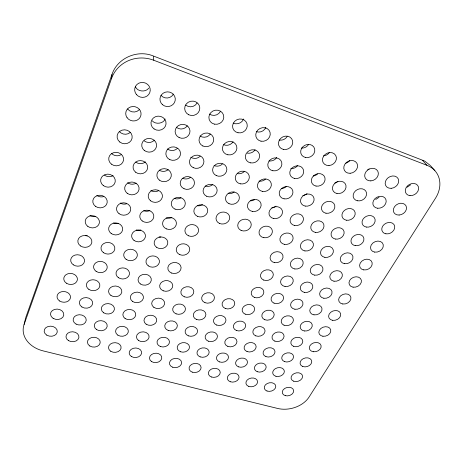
<?xml version="1.0" encoding="UTF-8"?>
<svg xmlns="http://www.w3.org/2000/svg" width="463" height="463" viewBox="0 0 463 463"><rect width="100%" height="100%" fill="white"/><g stroke="black" fill="none" stroke-linecap="round" stroke-linejoin="round"><path stroke-width="0.69" d="M422.69 160.441L426.874 165.268A29.493 23.636 -32.3 0 1 435.469 198.268L309.11 396.988A24.128 17.513 -13.7 0 1 277.621 408.447L43.25 350.919A27.456 21.072 4.5 0 1 24.099 324.465L111.525 78.507L111.994 74.502M24.099 324.465L25.685 317.786M25.864 317.219L112.081 74.178C117.567 57.875 137.604 49.408 153.334 55.982L424.34 160.927M165.088 118.979C163.584 123.662 155.423 124.836 152.211 120.756M148.716 88.161C145.932 92.432 137.407 91.796 135.428 86.766M379.052 197.255L375.684 199.524M410.548 184.876L407.046 187.202M202.586 204.762L199.275 205.821L197.545 205.798M250.662 200.786L251.021 200.803A6.742 5.903 -17.6 0 0 254.343 199.784M111.525 78.507A32.578 31.119 14.9 0 1 153.757 60.248L426.874 165.268M424.826 161.159L430.196 165.395M430.596 165.783L434.873 170.662M153.531 56.515L153.757 60.248M210.3 134.073A7.148 6.673 -12.8 0 1 199.97 135.977M187.359 125.791A7.229 6.806 -5.4 0 1 176.438 127.342M317.537 173.955A6.893 5.961 -27.7 0 1 313.312 175.992M369.104 168.862A6.951 5.834 -32.3 0 1 367.639 169.921M200.155 156.245A7.038 6.465 -9.1 0 1 190.733 157.212M177.485 148.316A7.119 6.586 -3 0 1 167.473 148.936M154.353 140.231A7.223 6.696 4 0 1 144.207 140.845M168.231 169.632A7.02 6.378 -1.6 0 1 159.26 170.205M337.897 181.299A6.847 5.822 -28.7 0 1 334.83 183.047M297.576 165.592A6.933 6.1 -26.3 0 1 290.781 168.578M276.729 157.461A6.98 6.239 -24.4 0 1 268.991 160.892M255.136 149.659A7.032 6.384 -21.8 0 1 247.352 153.131M233.097 141.695A7.084 6.528 -18.1 0 1 223.571 144.664M173.399 94.111A7.437 7.165 3.6 0 1 160.962 95.326M113.094 175.599A7.136 6.36 8.5 0 1 104.464 175.136M87.264 235.58A6.841 5.782 6.6 0 1 85.487 235.511M95.685 216.36A6.939 5.967 7.1 0 1 89.915 215.451M349.762 160.482A6.991 5.967 -31.8 0 1 345.82 163.161M308.566 144.514A7.072 6.262 -30.2 0 1 301.309 148.067M244.157 171.628A6.91 6.204 -17.8 0 1 237.588 173.66M145.37 161.888A7.119 6.482 3.9 0 1 135.792 162.108M276.023 206.157A6.69 5.782 -19.9 0 1 271.781 207.806M307.015 193.603A6.76 5.811 -24.5 0 1 302.86 195.589M139.282 109.679A7.454 7.026 13.4 0 1 127.539 108.892M130.311 132.401A7.344 6.795 11 0 1 119.159 131.255M234.156 191.971A6.8 6.025 -14.7 0 1 228.12 193.575M212.61 184.668A6.864 6.146 -11.1 0 1 205.393 186.004M190.64 177.225A6.933 6.268 -6.7 0 1 182.798 178.359M329.54 152.339A7.032 6.112 -31.1 0 1 323.492 155.863M149.954 210.491A6.829 5.984 -0.1 0 1 143.68 210.682M126.526 203.818A6.922 6.077 3.8 0 1 120.212 203.031M287.17 136.539A7.119 6.413 -28.9 0 1 279.293 140.052M265.872 127.313A7.165 6.563 -26.9 0 1 256.271 131.631M121.086 154.7A7.234 6.575 9.5 0 1 111.438 153.369M140.856 229.972A6.737 5.799 0.3 0 1 136.272 229.949M118.21 223.305A6.829 5.886 3.7 0 1 113.568 222.934M103.741 196.578A7.032 6.158 7.7 0 1 96.831 195.438M160.84 236.969A6.65 5.712 -3 0 1 159.116 236.9M220.319 111.606A7.269 6.881 -18.8 0 1 209.502 114.06M197.105 102.948A7.339 7.032 -10 0 1 185.692 105.049M243.579 118.985A7.217 6.725 -23.9 0 1 233.375 123.129M136.139 183.163A7.02 6.274 3.9 0 1 127.638 182.717M180.894 197.846A6.835 6.071 -5 0 1 174.105 198.303M158.74 190.577A6.922 6.175 -0.7 0 1 150.828 190.484M286.47 186.421A6.806 5.938 -22.8 0 1 281.712 188.493M265.519 179.094A6.858 6.071 -20.7 0 1 259.002 181.102M222.373 164.012A6.968 6.337 -14 0 1 214.068 165.546M171.86 217.465A6.742 5.886 -3.8 0 1 166.2 217.859M275.965 376.303A5.915 4.387 -13.5 0 0 284.357 371.123A5.915 4.387 -13.5 0 0 275.259 368.698A5.915 4.387 -13.5 0 0 275.965 376.303M285.411 395.686A5.793 4.202 -13.7 0 0 293.658 390.685A5.793 4.202 -13.7 0 0 284.791 388.393A5.793 4.202 -13.7 0 0 285.411 395.686M46.775 335.137A6.586 5.052 4.5 0 0 57.256 332.035A6.586 5.052 4.5 0 0 48.14 326.479A6.586 5.052 4.5 0 0 46.775 335.137M410.004 195.623A7.078 5.672 -32.3 0 0 418.488 187.017A7.078 5.672 -32.3 0 0 407.376 185.999A7.078 5.672 -32.3 0 0 410.004 195.623M136.469 94.568A7.813 7.466 14.8 0 0 149.769 92.646A7.813 7.466 14.8 0 0 141.128 82.495A7.813 7.466 14.8 0 0 136.469 94.568M377.733 208.252A6.968 5.666 -29.5 0 0 385.98 199.767A6.968 5.666 -29.5 0 0 374.839 198.789A6.968 5.666 -29.5 0 0 377.733 208.252M154.086 128.934A7.558 7.09 2.4 0 0 166.038 123.98A7.558 7.09 2.4 0 0 155.435 116.722A7.558 7.09 2.4 0 0 154.086 128.934M76.14 324.129A6.575 5.145 2.8 0 0 86.245 320.217A6.575 5.145 2.8 0 0 76.65 315.239A6.575 5.145 2.8 0 0 76.14 324.129M179.117 137.569A7.454 6.974 -5.9 0 0 189.998 130.931A7.454 6.974 -5.9 0 0 178.544 125.502A7.454 6.974 -5.9 0 0 179.117 137.569M316.038 186.074A7.095 6.083 -27.1 0 0 324.962 177.856A7.095 6.083 -27.1 0 0 313.619 175.737A7.095 6.083 -27.1 0 0 316.038 186.074M370.846 180.888A7.159 5.95 -31.6 0 0 377.756 171.09A7.159 5.95 -31.6 0 0 365.955 171.814A7.159 5.95 -31.6 0 0 370.846 180.888M304.926 250.94A6.673 5.487 -20.6 0 0 313.312 243.492A6.673 5.487 -20.6 0 0 302.536 241.721A6.673 5.487 -20.6 0 0 304.926 250.94M344.472 263.69A6.58 5.255 -23.1 0 0 352.904 256.444A6.58 5.255 -23.1 0 0 342.464 254.754A6.58 5.255 -23.1 0 0 344.472 263.69M274.709 262.689A6.609 5.452 -17 0 0 282.899 255.344A6.609 5.452 -17 0 0 272.076 253.626A6.609 5.452 -17 0 0 274.709 262.689M103.313 185.565A7.356 6.505 7.6 0 0 115.2 181.918A7.356 6.505 7.6 0 0 105.361 174.487A7.356 6.505 7.6 0 0 103.313 185.565M219.514 223.45A6.893 5.967 -12.2 0 0 229.706 217.587A6.893 5.967 -12.2 0 0 219.34 213.067A6.893 5.967 -12.2 0 0 219.514 223.45M160.447 346.555A6.251 4.85 -4.7 0 0 169.475 341.625A6.251 4.85 -4.7 0 0 159.804 338.181A6.251 4.85 -4.7 0 0 160.447 346.555M350.121 173.289A7.2 6.094 -31.1 0 0 356.95 163.341A7.2 6.094 -31.1 0 0 344.999 164.058A7.2 6.094 -31.1 0 0 350.121 173.289M391.166 188.331A7.119 5.805 -32 0 0 398.151 178.689A7.119 5.805 -32 0 0 386.495 179.412A7.119 5.805 -32 0 0 391.166 188.331M305.574 157.507A7.292 6.395 -29.4 0 0 314.672 148.912A7.292 6.395 -29.4 0 0 302.993 146.632A7.292 6.395 -29.4 0 0 305.574 157.507M262.492 191.422A7.061 6.198 -20.2 0 0 271.162 183.192A7.061 6.198 -20.2 0 0 259.569 181.085A7.061 6.198 -20.2 0 0 262.492 191.422M240.471 183.857A7.119 6.337 -17.5 0 0 249.106 175.5A7.119 6.337 -17.5 0 0 237.311 173.347A7.119 6.337 -17.5 0 0 240.471 183.857M216.262 175.587A7.182 6.476 -13.9 0 0 226.87 169.325A7.182 6.476 -13.9 0 0 216.059 164.324A7.182 6.476 -13.9 0 0 216.262 175.587M374.631 252.103A6.661 5.272 -25.9 0 0 383.26 244.765A6.661 5.272 -25.9 0 0 372.871 243.023A6.661 5.272 -25.9 0 0 374.631 252.103M315.297 232.362A6.789 5.637 -22.9 0 0 323.868 224.705A6.789 5.637 -22.9 0 0 312.965 222.848A6.789 5.637 -22.9 0 0 315.297 232.362M355.225 245.645A6.702 5.388 -25.1 0 0 363.837 238.208A6.702 5.388 -25.1 0 0 353.281 236.425A6.702 5.388 -25.1 0 0 355.225 245.645M202.852 145.984A7.373 6.829 -12.7 0 0 213.698 139.444A7.373 6.829 -12.7 0 0 202.516 134.131A7.373 6.829 -12.7 0 0 202.852 145.984M206.741 196.289A7.067 6.274 -11.1 0 0 217.153 190.189A7.067 6.274 -11.1 0 0 206.446 185.391A7.067 6.274 -11.1 0 0 206.741 196.289M184.031 188.736A7.148 6.401 -6.9 0 0 194.472 182.544A7.148 6.401 -6.9 0 0 183.527 177.653A7.148 6.401 -6.9 0 0 184.031 188.736M159.301 180.078A7.234 6.517 -2.1 0 0 171.188 176.444A7.234 6.517 -2.1 0 0 161.83 169.007A7.234 6.517 -2.1 0 0 159.301 180.078M399.135 215.04A6.928 5.539 -30 0 0 406.005 205.815A6.928 5.539 -30 0 0 394.644 206.562A6.928 5.539 -30 0 0 399.135 215.04M336.995 193.511A7.055 5.938 -28.1 0 0 345.948 185.408A7.055 5.938 -28.1 0 0 334.795 183.342A7.055 5.938 -28.1 0 0 336.995 193.511M294.653 178.492A7.142 6.227 -25.7 0 0 303.554 170.147A7.142 6.227 -25.7 0 0 292.014 167.982A7.142 6.227 -25.7 0 0 294.653 178.492M272.84 170.754A7.194 6.378 -23.8 0 0 281.707 162.281A7.194 6.378 -23.8 0 0 269.97 160.065A7.194 6.378 -23.8 0 0 272.84 170.754M208.327 341.19A6.204 4.827 -8.8 0 0 217.46 336.265A6.204 4.827 -8.8 0 0 208.072 332.81A6.204 4.827 -8.8 0 0 208.327 341.19M250.576 162.86A7.246 6.528 -21.3 0 0 259.407 154.254A7.246 6.528 -21.3 0 0 247.462 151.98A7.246 6.528 -21.3 0 0 250.576 162.86M227.848 154.798A7.304 6.679 -17.7 0 0 236.645 146.059A7.304 6.679 -17.7 0 0 224.486 143.727A7.304 6.679 -17.7 0 0 227.848 154.798M135.601 172.19A7.339 6.627 3.1 0 0 147.593 168.509A7.339 6.627 3.1 0 0 137.951 160.933A7.339 6.627 3.1 0 0 135.601 172.19M192.261 372.159A6.048 4.566 -7.4 0 0 201.104 367.454A6.048 4.566 -7.4 0 0 191.885 364.242A6.048 4.566 -7.4 0 0 192.261 372.159M156.448 247.219A6.841 5.816 -3.3 0 0 167.681 243.845A6.841 5.816 -3.3 0 0 158.809 237.305A6.841 5.816 -3.3 0 0 156.448 247.219M134.033 240.424A6.933 5.915 -0.1 0 0 145.359 237.01A6.933 5.915 -0.1 0 0 136.232 230.36A6.933 5.915 -0.1 0 0 134.033 240.424M111.178 233.497A7.032 6.002 3.2 0 0 122.591 230.042A7.032 6.002 3.2 0 0 113.209 223.27A7.032 6.002 3.2 0 0 111.178 233.497M200.184 356.886A6.123 4.694 -8.1 0 0 209.172 352.071A6.123 4.694 -8.1 0 0 199.866 348.737A6.123 4.694 -8.1 0 0 200.184 356.886M294.757 225.527A6.835 5.759 -21.4 0 0 303.3 217.76A6.835 5.759 -21.4 0 0 292.222 215.856A6.835 5.759 -21.4 0 0 294.757 225.527M119.778 142.002A7.576 6.962 9.7 0 0 132.082 138.188A7.576 6.962 9.7 0 0 122.053 130.161A7.576 6.962 9.7 0 0 119.778 142.002M228.994 203.691A7.003 6.146 -14.5 0 0 239.377 197.678A7.003 6.146 -14.5 0 0 228.907 192.973A7.003 6.146 -14.5 0 0 228.994 203.691M332.694 320.338A6.222 4.769 -19.2 0 0 340.646 313.729A6.222 4.769 -19.2 0 0 330.686 312.311A6.222 4.769 -19.2 0 0 332.694 320.338M274.05 303.155A6.36 5.058 -15.4 0 0 283.599 297.993A6.36 5.058 -15.4 0 0 274.333 294.254A6.36 5.058 -15.4 0 0 274.05 303.155M313.983 314.84A6.268 4.862 -18.1 0 0 321.918 308.15A6.268 4.862 -18.1 0 0 311.807 306.697A6.268 4.862 -18.1 0 0 313.983 314.84M171.437 273.02A6.667 5.544 -5.2 0 0 181.12 267.521A6.667 5.544 -5.2 0 0 170.847 263.43A6.667 5.544 -5.2 0 0 171.437 273.02M180.489 351.764A6.187 4.775 -6.5 0 0 189.5 346.897A6.187 4.775 -6.5 0 0 180.014 343.505A6.187 4.775 -6.5 0 0 180.489 351.764M110.779 351.295A6.32 4.856 -0.9 0 0 121.04 348.292A6.32 4.856 -0.9 0 0 112.596 342.99A6.32 4.856 -0.9 0 0 110.779 351.295M103.718 312.826A6.569 5.226 0.8 0 0 114.361 309.672A6.569 5.226 0.8 0 0 105.552 303.907A6.569 5.226 0.8 0 0 103.718 312.826M81.899 306.975A6.661 5.296 2.9 0 0 92.623 303.786A6.661 5.296 2.9 0 0 83.577 297.923A6.661 5.296 2.9 0 0 81.899 306.975M117.857 335.16A6.401 5 -1.1 0 0 128.268 332.098A6.401 5 -1.1 0 0 119.755 326.618A6.401 5 -1.1 0 0 117.857 335.16M294.937 309.249A6.308 4.96 -16.8 0 0 302.848 302.466A6.308 4.96 -16.8 0 0 292.581 300.985A6.308 4.96 -16.8 0 0 294.937 309.249M238.017 132.765A7.443 6.887 -23 0 0 247.022 123.748A7.443 6.887 -23 0 0 234.706 121.294A7.443 6.887 -23 0 0 238.017 132.765M214.537 124.165A7.501 7.049 -18.1 0 0 223.502 115.003A7.501 7.049 -18.1 0 0 210.96 112.486A7.501 7.049 -18.1 0 0 214.537 124.165M188.701 114.755A7.576 7.211 -10.2 0 0 199.802 107.92A7.576 7.211 -10.2 0 0 188.221 102.259A7.576 7.211 -10.2 0 0 188.701 114.755M163.248 290.816A6.58 5.382 -4.5 0 0 172.763 285.451A6.58 5.382 -4.5 0 0 162.6 281.516A6.58 5.382 -4.5 0 0 163.248 290.816M140.335 283.935A6.661 5.469 -2.1 0 0 151.227 280.694A6.661 5.469 -2.1 0 0 142.494 274.605A6.661 5.469 -2.1 0 0 140.335 283.935M146.169 324.21A6.407 5.07 -3.4 0 0 156.656 321.125A6.407 5.07 -3.4 0 0 148.293 315.535A6.407 5.07 -3.4 0 0 146.169 324.21M125.137 318.567A6.488 5.151 -1.3 0 0 135.705 315.453A6.488 5.151 -1.3 0 0 127.117 309.776A6.488 5.151 -1.3 0 0 125.137 318.567M304.37 330.97A6.169 4.74 -16.7 0 0 312.149 324.441A6.169 4.74 -16.7 0 0 302.142 323.07A6.169 4.74 -16.7 0 0 304.37 330.97M225.29 308.485A6.378 5.105 -10.8 0 0 234.735 303.323A6.378 5.105 -10.8 0 0 225.174 299.59A6.378 5.105 -10.8 0 0 225.29 308.485M148.27 265.849A6.748 5.637 -2.6 0 0 159.33 262.538A6.748 5.637 -2.6 0 0 150.533 256.236A6.748 5.637 -2.6 0 0 148.27 265.849M126.115 259.338A6.841 5.73 0.2 0 0 137.262 255.993A6.841 5.73 0.2 0 0 128.216 249.574A6.841 5.73 0.2 0 0 126.115 259.338M103.527 252.7A6.939 5.816 3.1 0 0 114.76 249.314A6.939 5.816 3.1 0 0 105.46 242.786A6.939 5.816 3.1 0 0 103.527 252.7M166.362 228.878A6.939 6.002 -4.1 0 0 176.42 223.01A6.939 6.002 -4.1 0 0 165.708 218.501A6.939 6.002 -4.1 0 0 166.362 228.878M142.193 220.932A7.032 6.106 -0.6 0 0 153.704 217.442A7.032 6.106 -0.6 0 0 144.502 210.543A7.032 6.106 -0.6 0 0 142.193 220.932M119.066 213.698A7.13 6.204 3.2 0 0 130.664 210.173A7.13 6.204 3.2 0 0 121.196 203.141A7.13 6.204 3.2 0 0 119.066 213.698M248.793 386.426A5.886 4.346 -11.4 0 0 257.573 381.877A5.886 4.346 -11.4 0 0 248.862 378.815A5.886 4.346 -11.4 0 0 248.793 386.426M247.074 351.579A6.094 4.665 -11.9 0 0 256.161 346.77A6.094 4.665 -11.9 0 0 247.132 343.424A6.094 4.665 -11.9 0 0 247.074 351.579M284.502 361.609A5.996 4.503 -14.5 0 0 293.542 356.909A5.996 4.503 -14.5 0 0 284.849 353.668A5.996 4.503 -14.5 0 0 284.502 361.609M96.674 329.65A6.488 5.07 0.8 0 0 107.161 326.554A6.488 5.07 0.8 0 0 98.428 320.986A6.488 5.07 0.8 0 0 96.674 329.65M284.045 325.217A6.216 4.833 -15.5 0 0 293.409 320.24A6.216 4.833 -15.5 0 0 284.404 316.698A6.216 4.833 -15.5 0 0 284.045 325.217M118.43 277.69A6.748 5.55 0.5 0 0 129.403 274.414A6.748 5.55 0.5 0 0 120.438 268.222A6.748 5.55 0.5 0 0 118.43 277.69M284.589 244.383A6.719 5.602 -19.1 0 0 292.952 236.83A6.719 5.602 -19.1 0 0 281.996 235.019A6.719 5.602 -19.1 0 0 284.589 244.383M111.409 164.139A7.46 6.725 8.5 0 0 123.505 160.406A7.46 6.725 8.5 0 0 113.568 152.686A7.46 6.725 8.5 0 0 111.409 164.139M335.449 239.07A6.742 5.51 -24.1 0 0 344.044 231.523A6.742 5.51 -24.1 0 0 333.319 229.7A6.742 5.51 -24.1 0 0 335.449 239.07M254.274 297.344A6.413 5.157 -13.8 0 0 263.858 292.124A6.413 5.157 -13.8 0 0 254.401 288.316A6.413 5.157 -13.8 0 0 254.274 297.344M87.86 226.43A7.142 6.088 6.5 0 0 99.366 222.934A7.142 6.088 6.5 0 0 89.718 216.042A7.142 6.088 6.5 0 0 87.86 226.43M304.637 292.442A6.407 5.093 -18.3 0 0 312.71 285.48A6.407 5.093 -18.3 0 0 302.333 283.923A6.407 5.093 -18.3 0 0 304.637 292.442M197.51 216.354A6.962 6.083 -9 0 0 207.725 210.41A6.962 6.083 -9 0 0 197.134 205.804A6.962 6.083 -9 0 0 197.51 216.354M175.06 209.114A7.038 6.198 -5.3 0 0 185.31 203.095A7.038 6.198 -5.3 0 0 174.476 198.395A7.038 6.198 -5.3 0 0 175.06 209.114M150.614 200.826A7.13 6.308 -1.2 0 0 162.31 197.267A7.13 6.308 -1.2 0 0 153.027 190.102A7.13 6.308 -1.2 0 0 150.614 200.826M227.871 346.428A6.146 4.746 -10.4 0 0 236.981 341.567A6.146 4.746 -10.4 0 0 227.773 338.164A6.146 4.746 -10.4 0 0 227.871 346.428M184.309 296.812A6.505 5.29 -6.7 0 0 193.806 291.516A6.505 5.29 -6.7 0 0 183.846 287.656A6.505 5.29 -6.7 0 0 184.309 296.812M127.203 193.274A7.234 6.413 3.2 0 0 138.998 189.668A7.234 6.413 3.2 0 0 129.443 182.376A7.234 6.413 3.2 0 0 127.203 193.274M342.747 303.983A6.32 4.89 -20.6 0 0 350.856 297.205A6.32 4.89 -20.6 0 0 340.791 295.712A6.32 4.89 -20.6 0 0 342.747 303.983M285.058 286.51A6.459 5.197 -16.9 0 0 293.108 279.455A6.459 5.197 -16.9 0 0 282.569 277.864A6.459 5.197 -16.9 0 0 285.058 286.51M265.947 356.637A6.042 4.584 -13.2 0 0 275.016 351.88A6.042 4.584 -13.2 0 0 266.156 348.593A6.042 4.584 -13.2 0 0 265.947 356.637M302.738 366.493A5.95 4.422 -15.6 0 0 311.755 361.852A5.95 4.422 -15.6 0 0 303.224 358.663A5.95 4.422 -15.6 0 0 302.738 366.493M216.69 325.067A6.291 4.966 -9.7 0 0 225.979 320.026A6.291 4.966 -9.7 0 0 216.505 316.432A6.291 4.966 -9.7 0 0 216.69 325.067M196.596 319.516A6.349 5.052 -7.9 0 0 205.908 314.412A6.349 5.052 -7.9 0 0 196.237 310.754A6.349 5.052 -7.9 0 0 196.596 319.516M53.129 318.324A6.673 5.209 4.7 0 0 63.767 315.158A6.673 5.209 4.7 0 0 54.57 309.406A6.673 5.209 4.7 0 0 53.129 318.324M257.26 371.725A5.961 4.462 -12.3 0 0 266.179 367.078A5.961 4.462 -12.3 0 0 257.393 363.906A5.961 4.462 -12.3 0 0 257.26 371.725M293.721 381.205A5.869 4.312 -14.6 0 0 302.594 376.662A5.869 4.312 -14.6 0 0 294.127 373.589A5.869 4.312 -14.6 0 0 293.721 381.205M255.819 335.878A6.175 4.792 -12.9 0 0 265.062 330.952A6.175 4.792 -12.9 0 0 255.952 327.48A6.175 4.792 -12.9 0 0 255.819 335.878M293.6 346.312A6.083 4.618 -15.5 0 0 302.785 341.503A6.083 4.618 -15.5 0 0 294.022 338.146A6.083 4.618 -15.5 0 0 293.6 346.312M172.763 367.24A6.106 4.642 -5.9 0 0 181.623 362.483A6.106 4.642 -5.9 0 0 172.23 359.219A6.106 4.642 -5.9 0 0 172.763 367.24M176.131 313.862A6.418 5.139 -6 0 0 185.466 308.694A6.418 5.139 -6 0 0 175.604 304.972A6.418 5.139 -6 0 0 176.131 313.862M153.89 307.38A6.494 5.22 -3.9 0 0 164.533 304.232A6.494 5.22 -3.9 0 0 156.1 298.45A6.494 5.22 -3.9 0 0 153.89 307.38M313.393 351.741A6.036 4.532 -16.7 0 0 321.044 345.456A6.036 4.532 -16.7 0 0 311.286 344.177A6.036 4.532 -16.7 0 0 313.393 351.741M263.58 280.046A6.511 5.301 -15.3 0 0 273.332 274.698A6.511 5.301 -15.3 0 0 263.788 270.739A6.511 5.301 -15.3 0 0 263.58 280.046M241.096 230.406A6.829 5.845 -14.9 0 0 251.253 224.624A6.829 5.845 -14.9 0 0 241.113 220.191A6.829 5.845 -14.9 0 0 241.096 230.406M179.87 254.691A6.76 5.718 -6.2 0 0 189.726 249.053A6.76 5.718 -6.2 0 0 179.349 244.8A6.76 5.718 -6.2 0 0 179.87 254.691M204.987 302.704A6.436 5.197 -8.8 0 0 214.462 297.472A6.436 5.197 -8.8 0 0 204.704 293.675A6.436 5.197 -8.8 0 0 204.987 302.704M95.465 206.319A7.246 6.291 7 0 0 107.161 202.748A7.246 6.291 7 0 0 97.415 195.594A7.246 6.291 7 0 0 95.465 206.319M314.614 275.155A6.517 5.232 -20 0 0 322.856 268.008A6.517 5.232 -20 0 0 312.363 266.364A6.517 5.232 -20 0 0 314.614 275.155M334.02 281.22A6.47 5.122 -21.2 0 0 342.279 274.171A6.47 5.122 -21.2 0 0 331.954 272.562A6.47 5.122 -21.2 0 0 334.02 281.22M88.896 289.416A6.754 5.463 3 0 0 99.788 286.163A6.754 5.463 3 0 0 90.655 280.086A6.754 5.463 3 0 0 88.896 289.416M188.429 335.86A6.268 4.908 -7.1 0 0 197.585 330.877A6.268 4.908 -7.1 0 0 188.013 327.358A6.268 4.908 -7.1 0 0 188.429 335.86M168.179 330.432A6.332 4.989 -5.3 0 0 177.358 325.391A6.332 4.989 -5.3 0 0 167.594 321.808A6.332 4.989 -5.3 0 0 168.179 330.432M162.501 104.679A7.674 7.356 1.7 0 0 175.136 100.731A7.674 7.356 1.7 0 0 165.227 92.218A7.674 7.356 1.7 0 0 162.501 104.679M66.406 283.2A6.852 5.539 5.3 0 0 77.373 279.912A6.852 5.539 5.3 0 0 67.997 273.731A6.852 5.539 5.3 0 0 66.406 283.2M274.872 341.138A6.129 4.705 -14.3 0 0 284.085 336.277A6.129 4.705 -14.3 0 0 275.155 332.862A6.129 4.705 -14.3 0 0 274.872 341.138M238.561 366.864A6.013 4.543 -11 0 0 247.502 362.164A6.013 4.543 -11 0 0 238.549 358.935A6.013 4.543 -11 0 0 238.561 366.864M267.012 391.021A5.834 4.277 -12.6 0 0 275.769 386.524A5.834 4.277 -12.6 0 0 267.215 383.514A5.834 4.277 -12.6 0 0 267.012 391.021M193.291 167.699A7.258 6.609 -9.3 0 0 203.934 161.344A7.258 6.609 -9.3 0 0 192.868 156.245A7.258 6.609 -9.3 0 0 193.291 167.699M325.987 213.229A6.916 5.787 -25.4 0 0 334.737 205.358A6.916 5.787 -25.4 0 0 323.712 203.396A6.916 5.787 -25.4 0 0 325.987 213.229M366.297 227.073A6.829 5.527 -27.2 0 0 375.094 219.421A6.829 5.527 -27.2 0 0 364.422 217.552A6.829 5.527 -27.2 0 0 366.297 227.073M284.074 198.835A7.009 6.06 -22.4 0 0 292.778 190.727A7.009 6.06 -22.4 0 0 281.377 188.672A7.009 6.06 -22.4 0 0 284.074 198.835M353.078 287.176A6.43 5.018 -22.2 0 0 361.354 280.219A6.43 5.018 -22.2 0 0 351.185 278.645A6.43 5.018 -22.2 0 0 353.078 287.176M294.85 268.98A6.563 5.342 -18.7 0 0 303.062 261.734A6.563 5.342 -18.7 0 0 292.408 260.056A6.563 5.342 -18.7 0 0 294.85 268.98M323.863 298.265A6.366 4.989 -19.6 0 0 331.954 291.395A6.366 4.989 -19.6 0 0 321.739 289.873A6.366 4.989 -19.6 0 0 323.863 298.265M59.669 301.014A6.766 5.371 5 0 0 70.474 297.79A6.766 5.371 5 0 0 61.185 291.829A6.766 5.371 5 0 0 59.669 301.014M219.537 361.916A6.065 4.618 -9.6 0 0 228.502 357.164A6.065 4.618 -9.6 0 0 219.375 353.882A6.065 4.618 -9.6 0 0 219.537 361.916M346.336 220.214A6.87 5.654 -26.4 0 0 355.109 212.459A6.87 5.654 -26.4 0 0 344.264 210.543A6.87 5.654 -26.4 0 0 346.336 220.214M385.882 233.798A6.789 5.406 -27.9 0 0 394.696 226.257A6.789 5.406 -27.9 0 0 384.192 224.428A6.789 5.406 -27.9 0 0 385.882 233.798M283.518 149.433A7.339 6.557 -28.1 0 0 292.593 140.7A7.339 6.557 -28.1 0 0 280.705 138.362A7.339 6.557 -28.1 0 0 283.518 149.433M261.005 141.186A7.385 6.719 -26 0 0 270.045 132.314A7.385 6.719 -26 0 0 257.949 129.918A7.385 6.719 -26 0 0 261.005 141.186M236.431 330.518A6.233 4.879 -11.4 0 0 245.691 325.535A6.233 4.879 -11.4 0 0 236.402 322.005A6.233 4.879 -11.4 0 0 236.431 330.518M73.345 264.842A6.951 5.712 5.6 0 0 84.486 261.491A6.951 5.712 5.6 0 0 75.018 255.084A6.951 5.712 5.6 0 0 73.345 264.842M68.495 340.623A6.494 4.989 2.7 0 0 78.901 337.55A6.494 4.989 2.7 0 0 70.017 332.081A6.494 4.989 2.7 0 0 68.495 340.623M89.828 346.006A6.407 4.925 0.9 0 0 100.164 342.967A6.407 4.925 0.9 0 0 91.5 337.585A6.407 4.925 0.9 0 0 89.828 346.006M230.267 381.749A5.932 4.422 -10.2 0 0 239.07 377.154A5.932 4.422 -10.2 0 0 230.192 374.04A5.932 4.422 -10.2 0 0 230.267 381.749M211.429 376.998A5.99 4.497 -8.8 0 0 220.249 372.345A5.99 4.497 -8.8 0 0 211.203 369.185A5.99 4.497 -8.8 0 0 211.429 376.998M96.101 271.33A6.841 5.637 3 0 0 107.161 268.013A6.841 5.637 3 0 0 97.948 261.717A6.841 5.637 3 0 0 96.101 271.33M245.228 314.163A6.32 5.012 -12.5 0 0 254.65 309.064A6.32 5.012 -12.5 0 0 245.274 305.395A6.32 5.012 -12.5 0 0 245.228 314.163M80.493 245.934A7.043 5.897 6 0 0 91.813 242.508A7.043 5.897 6 0 0 82.258 235.864A7.043 5.897 6 0 0 80.493 245.934M132.626 301.5A6.569 5.307 -1.7 0 0 143.351 298.322A6.569 5.307 -1.7 0 0 134.698 292.442A6.569 5.307 -1.7 0 0 132.626 301.5M110.97 295.516A6.656 5.382 0.6 0 0 121.775 292.298A6.656 5.382 0.6 0 0 112.885 286.325A6.656 5.382 0.6 0 0 110.97 295.516M188.557 235.812A6.858 5.897 -7.4 0 0 198.586 230.024A6.858 5.897 -7.4 0 0 188.105 225.597A6.858 5.897 -7.4 0 0 188.557 235.812M138.663 340.571A6.326 4.925 -2.9 0 0 148.999 337.544A6.326 4.925 -2.9 0 0 140.7 332.145A6.326 4.925 -2.9 0 0 138.663 340.571M263.858 237.698A6.771 5.724 -17.2 0 0 272.192 230.042A6.771 5.724 -17.2 0 0 261.057 228.184A6.771 5.724 -17.2 0 0 263.858 237.698M324.881 257.376A6.627 5.371 -22 0 0 333.296 250.032A6.627 5.371 -22 0 0 322.688 248.301A6.627 5.371 -22 0 0 324.881 257.376M363.698 269.888A6.54 5.145 -24 0 0 372.148 262.741A6.54 5.145 -24 0 0 361.875 261.091A6.54 5.145 -24 0 0 363.698 269.888M273.812 218.559A6.887 5.892 -19.6 0 0 282.326 210.682A6.887 5.892 -19.6 0 0 271.063 208.732A6.887 5.892 -19.6 0 0 273.812 218.559M252.457 211.452A6.939 6.019 -17.3 0 0 260.941 203.46A6.939 6.019 -17.3 0 0 249.488 201.463A6.939 6.019 -17.3 0 0 252.457 211.452M328.973 165.54A7.246 6.245 -30.4 0 0 335.721 155.429A7.246 6.245 -30.4 0 0 323.62 156.141A7.246 6.245 -30.4 0 0 328.973 165.54M151.58 361.591A6.175 4.711 -4.3 0 0 161.697 358.651A6.175 4.711 -4.3 0 0 153.664 353.512A6.175 4.711 -4.3 0 0 151.58 361.591M131.365 356.487A6.245 4.786 -2.6 0 0 141.551 353.518A6.245 4.786 -2.6 0 0 133.315 348.298A6.245 4.786 -2.6 0 0 131.365 356.487M169.84 159.648A7.344 6.742 -3.6 0 0 180.512 153.195A7.344 6.742 -3.6 0 0 169.192 147.992A7.344 6.742 -3.6 0 0 169.84 159.648M144.277 150.423A7.449 6.858 3 0 0 156.477 146.655A7.449 6.858 3 0 0 146.742 138.778A7.449 6.858 3 0 0 144.277 150.423M305.233 206.099A6.962 5.921 -24 0 0 313.966 198.112A6.962 5.921 -24 0 0 302.756 196.104A6.962 5.921 -24 0 0 305.233 206.099M322.914 336.254A6.129 4.647 -17.9 0 0 330.715 329.806A6.129 4.647 -17.9 0 0 320.859 328.464A6.129 4.647 -17.9 0 0 322.914 336.254M264.807 319.742A6.268 4.925 -14.1 0 0 274.2 314.701A6.268 4.925 -14.1 0 0 265.015 311.095A6.268 4.925 -14.1 0 0 264.807 319.742M127.082 117.7A7.692 7.205 11.5 0 0 140.335 116.994A7.692 7.205 11.5 0 0 132.771 106.519A7.692 7.205 11.5 0 0 127.082 117.7M357.546 200.797A7.009 5.799 -28.9 0 0 366.517 192.816A7.009 5.799 -28.9 0 0 355.549 190.797A7.009 5.799 -28.9 0 0 357.546 200.797"/></g></svg>
